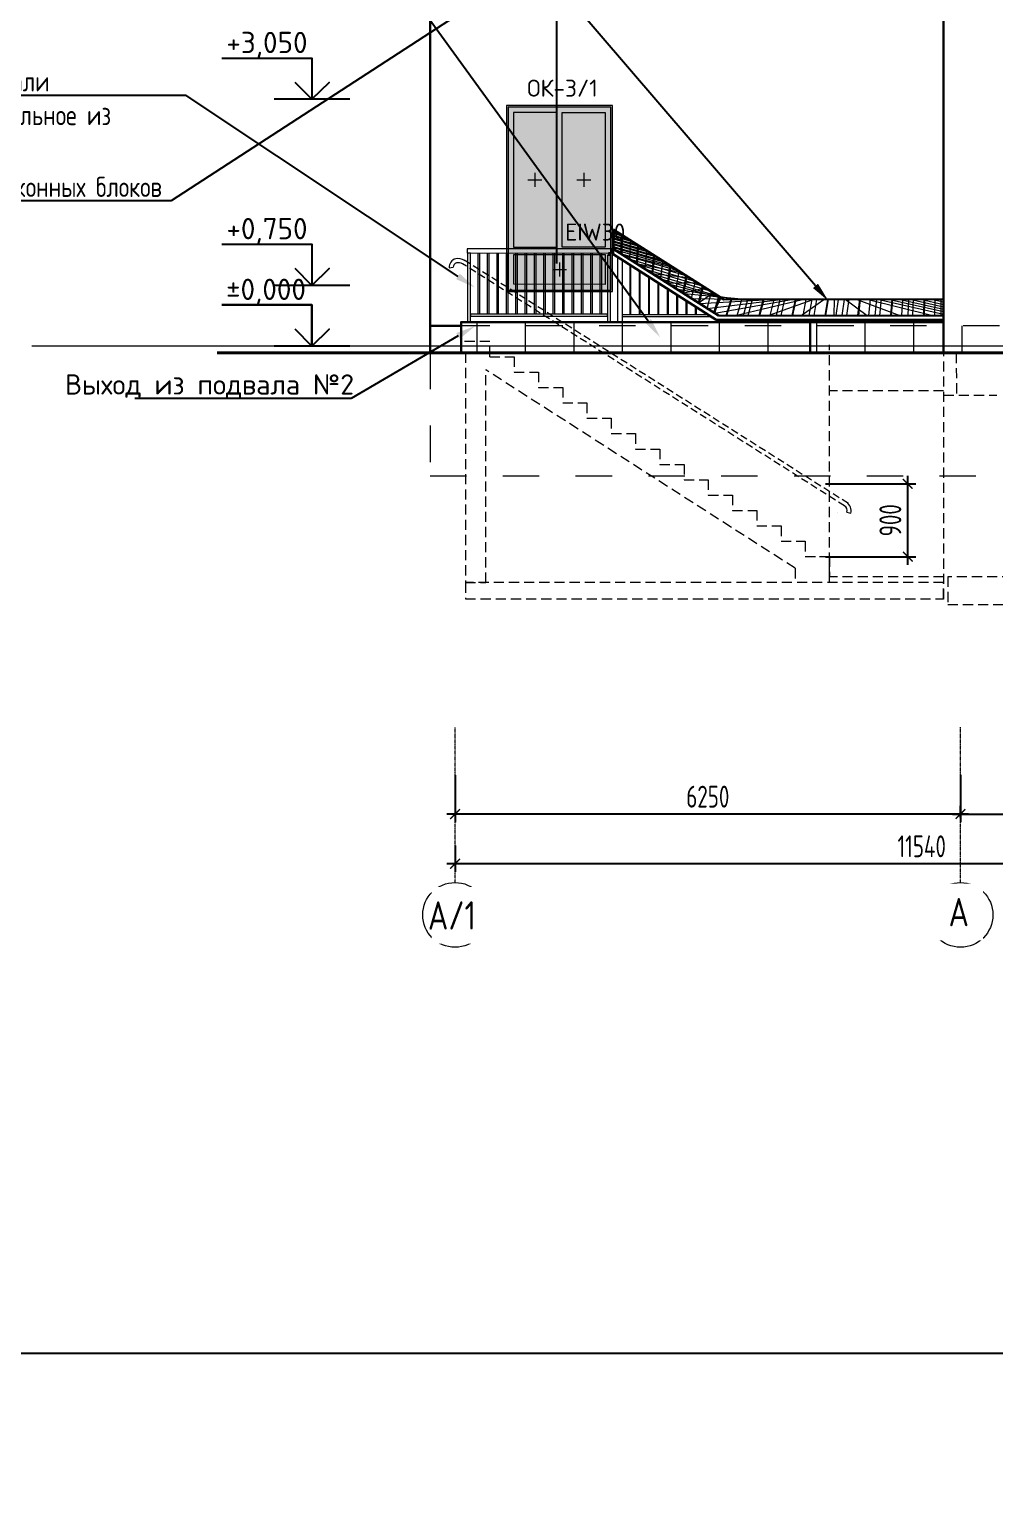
# Model space of a CAD drawing. Header units: millimetres. Extents: x -136099598 to 9192475, y 0 to 555997.
# Drawn here: x -297000 to -285059, y 240889 to 258889 of the extents above; entities that cross this region are included whole.
import ezdxf
from ezdxf import colors
from ezdxf.entities.mleader import LeaderData, LeaderLine
from ezdxf.math import Vec2, Vec3

# ---------------------------------------------------------------- set-up
doc = ezdxf.new("R2010")
doc.units = ezdxf.units.MM
doc.header["$MEASUREMENT"] = 0
for name, pattern in [('01_base$0$DASHED2', [0.375, 0.25, -0.125]), ('ADSK_Скрыто', [6, 3, -3]), ('ADSK_Штрих_ш3 п1_5', [4.5, 3, -1.5]), ('CENTER', [2, 1.25, -0.25, 0.25, -0.25])]:
    doc.linetypes.add(name, pattern=pattern)
doc.layers.get('0').update_dxf_attribs({"color": 250, "lineweight": 9})
doc.layers.add('!_Окно_00_Штрих_Стекло', color=7, linetype='Continuous', lineweight=0, true_color=0x737373)
doc.layers.add('RAL 7016', color=7, linetype='Continuous', lineweight=0, true_color=0x383e42)
for name, color, linetype, lineweight in [('!_Цоколь', 7, 'Continuous', 0), ('_0', 250, 'Continuous', 9), ('_Скрыто_', 7, 'ADSK_Скрыто', 9), ('АР-Выноски', 5, 'Continuous', 5), ('АР_Выноски для экспертизы', 200, 'Continuous', 9), ('АР_Лестницы ограждения', 86, 'Continuous', 13), ('АР_Оси', 193, 'Continuous', 9), ('АР_Отметки', 250, 'Continuous', 15), ('АР_тонкая линия', 250, 'Continuous', 0), ('пунктир', 251, 'Continuous', 13), ('СТЕНЫ кирпич ЛИДЕР', 250, 'Continuous', 15), ('Фасад_тонкие', 7, 'Continuous', 5), ('фасады', 7, 'Continuous', 9)]:
    doc.layers.add(name, color=color, linetype=linetype, lineweight=lineweight)
for name, color, linetype in [('_RAMKA', 7, 'Continuous'), ('PDF _PDF _0', 7, 'Continuous'), ('PDF _Текст', 7, 'Continuous')]:
    doc.layers.add(name, color=color, linetype=linetype)
doc.styles.add('ICOCPEUR', font='isocpeur.ttf')
doc.styles.add('ISOCPEUR', font='isocpeur.ttf', dxfattribs={"width": 0.7})
doc.styles.add('PDF ISOCPEUR', font='isocpeur.ttf')
doc.styles.add('ГОСТ 2.304', font='isocpeur.ttf', dxfattribs={"width": 0.7})
doc.dimstyles.new('R_100', dxfattribs={"dimtxt": 270, "dimasz": 120, "dimexe": 100, "dimexo": 100, "dimgap": 80, "dimtad": 1, "dimdec": 0, "dimrnd": 5, "dimzin": 0, "dimdsep": 46, "dimtxsty": 'ISOCPEUR', "dimblk": 'ARCHTICK', "dimcen": 100, "dimdle": 100, "dimclrd": 256, "dimclre": 256, "dimclrt": 256, "dimadec": 0, "dimazin": 0, "dimtfac": 2, "dimtdec": 0, "dimtofl": 0, "dimtmove": 1, "dimatfit": 3, "dimfxl": 1, "dimtvp": 3, "dimtfill": 1, "dimtolj": 1, "dimtzin": 0, "dimarcsym": 0})

# ---------------------------------------------------------------- blocks, each defined once
blk = doc.blocks.new('_ArchTick')
at = {"color": 0, "linetype": 'ByBlock', "const_width": 0.15}
blk.add_lwpolyline([(-0.5, -0.5), (0.5, 0.5)], dxfattribs=at)
blk = doc.blocks.new('*D335')
at = {"lineweight": -2, "ltscale": 150, "transparency": 16777216}
for p, q in [((-291733.4920206429, 249669.4999746816), (-291733.4920206429, 249090.0328646922)), ((-285483.4920206427, 249672.9887097317), (-285483.4920206427, 249090.0328646922)), ((-285383.4920206427, 249190.0328646922), (-291833.4920206429, 249190.0328646922))]:
    blk.add_line(p, q, dxfattribs=at)
at = {"lineweight": -2, "ltscale": 150, "transparency": 16777216, "xscale": 120, "yscale": 120, "zscale": 120, "rotation": 180}
blk.add_blockref('_ArchTick', (-291733.4920206429, 249190.0328646922), dxfattribs=at)
at = {"lineweight": -2, "ltscale": 150, "transparency": 16777216, "xscale": 120, "yscale": 120, "zscale": 120}
blk.add_blockref('_ArchTick', (-285483.4920206427, 249190.0328646922), dxfattribs=at)
at = {"ltscale": 150, "transparency": 16777216, "insert": (-288608.4920206428, 249405.0328646922), "char_height": 270, "attachment_point": 5, "style": 'ISOCPEUR', "bg_fill": 3, "box_fill_scale": 1.25, "bg_fill_color": 256, "bg_fill_true_color": 13158600, "bg_fill_transparency": 0}
blk.add_mtext('\\A1;6250', dxfattribs=at)
blk = doc.blocks.new('A$C5c3870a3')
at = {"layer": '!_Окно_00_Штрих_Стекло'}
h = blk.add_hatch(color=256, dxfattribs=at)
h.dxf.hatch_style = 1
h.set_gradient(color1=(70, 92, 124), color2=(219, 225, 235), name='CURVED')
h.paths.add_polyline_path([(1221.509636683622, 2212.762696000049), (88.91418560035527, 2212.762696000049), (88.91418560035527, 91.79610569259967), (1221.509636683622, 91.79610569259967)])
at = {"layer": 'RAL 7016'}
h = blk.add_hatch(color=256, dxfattribs=at)
h.dxf.hatch_style = 1
h.paths.add_polyline_path([(1311.510507199913, 2300.805603200104), (0, 2300.805603200104), (0, 0), (1311.510507199913, 0)])
h.paths.add_polyline_path([(690.4694986416143, 2212.922943133308), (1222.341214641754, 2212.60244886679), (1222.851428557362, 548.2635677411163), (690.9797125572222, 548.5840620076342)], flags=16)
h.paths.add_polyline_path([(620.785901600495, 2213.196928770572), (620.7859016005532, 548.8580476449279), (88.91418560035527, 547.9895821038517), (88.91418560029706, 2212.328463229496)], flags=16)
h.paths.add_polyline_path([(1221.512248232553, 459.4483360000886), (1221.510942458059, 88.78001549257897), (90.00400834350148, 91.79609454056481), (90, 459.4483360000886)], flags=16)
at = {"layer": 'PDF _PDF _0', "lineweight": 0}
for p, q in [((352.8929508002475, 1466.312307062879), (352.8929508002475, 1293.860799164308)), ((957.2033707993105, 1466.213463142805), (957.2033707993105, 1293.761955244234)), ((266.6671968509909, 1380.086553113593), (439.1187047495041, 1380.086553113593)), ((870.9776168500539, 1379.98770919352), (1043.429124748567, 1379.98770919352)), ((656.7814710151288, 360.840883092169), (656.7814710151288, 188.3893751935975)), ((570.5557170658722, 274.6151291428832), (743.0072249644436, 274.6151291428832))]:
    blk.add_line(p, q, dxfattribs=at)
for points in [[(0, 0), (1311.510507199913, 0), (1311.510507199913, 2300.805603200104), (0, 2300.805603200104)], [(20, 17.99304506136104), (1291.510507199913, 17.99304506136104), (1291.510507199913, 2280.805603200104), (20, 2280.805603200104)], [(88.91418560035527, 548.4238148743752), (620.785901600495, 548.4238148743752), (620.785901600495, 2212.762696000049), (88.91418560035527, 2212.762696000049)], [(1222.596321599558, 548.4238148743752), (690.7246055994183, 548.4238148743752), (690.7246055994183, 2212.762696000049), (1222.596321599558, 2212.762696000049)], [(1221.509636683622, 87.77465209257207), (90.00087051629089, 91.79610569259967), (90, 459.4483360000886), (1221.512248232553, 459.4483360000886)]]:
    blk.add_lwpolyline(points, close=True, dxfattribs=at)
at = {"layer": 'PDF _Текст', "lineweight": 0, "insert": (256.8760338872671, 2409), "char_height": 209.9930287715913, "attachment_point": 7, "style": 'PDF ISOCPEUR'}
blk.add_mtext('ОК-3/1', dxfattribs=at)
at = {"layer": 'PDF _Текст', "color": 1, "lineweight": 0, "insert": (726.4165002042428, 630.9283493522962), "char_height": 209.9930287715913, "attachment_point": 7, "style": 'PDF ISOCPEUR'}
blk.add_mtext('EIW30', dxfattribs=at)
blk = doc.blocks.new('*D395')
at = {"lineweight": -2, "ltscale": 150, "transparency": 16777216}
for p, q in [((-285583.4920206427, 249190.0328646922), (-282123.4920206427, 249190.0328646922)), ((-285483.4920206427, 249145.9526779643), (-285483.4920206427, 249290.0328646922)), ((-282223.4920206427, 249145.9526779643), (-282223.4920206427, 249290.0328646922))]:
    blk.add_line(p, q, dxfattribs=at)
at = {"lineweight": -2, "ltscale": 150, "transparency": 16777216, "xscale": 120, "yscale": 120, "zscale": 120, "rotation": 180}
blk.add_blockref('_ArchTick', (-285483.4920206427, 249190.0328646922), dxfattribs=at)
at = {"lineweight": -2, "ltscale": 150, "transparency": 16777216, "xscale": 120, "yscale": 120, "zscale": 120}
blk.add_blockref('_ArchTick', (-282223.4920206427, 249190.0328646922), dxfattribs=at)
at = {"ltscale": 150, "transparency": 16777216, "insert": (-283853.4920206427, 249405.0328646922), "char_height": 270, "attachment_point": 5, "style": 'ISOCPEUR', "bg_fill": 3, "box_fill_scale": 1.25, "bg_fill_color": 256, "bg_fill_true_color": 13158600, "bg_fill_transparency": 0}
blk.add_mtext('\\A1;3260', dxfattribs=at)
blk = doc.blocks.new('*D397')
at = {"lineweight": -2, "ltscale": 150, "transparency": 16777216}
for p, q in [((-291733.4920206427, 248802.7816876191), (-291733.4920206427, 248476.436932269)), ((-280193.4920206427, 248670.274400081), (-280193.4920206427, 248476.436932269)), ((-280093.4920206427, 248576.436932269), (-291833.4920206427, 248576.436932269))]:
    blk.add_line(p, q, dxfattribs=at)
at = {"lineweight": -2, "ltscale": 150, "transparency": 16777216, "xscale": 120, "yscale": 120, "zscale": 120, "rotation": 180}
blk.add_blockref('_ArchTick', (-291733.4920206427, 248576.436932269), dxfattribs=at)
at = {"lineweight": -2, "ltscale": 150, "transparency": 16777216, "xscale": 120, "yscale": 120, "zscale": 120}
blk.add_blockref('_ArchTick', (-280193.4920206427, 248576.436932269), dxfattribs=at)
at = {"ltscale": 150, "transparency": 16777216, "insert": (-285963.4920206427, 248791.436932269), "char_height": 270, "attachment_point": 5, "style": 'ISOCPEUR', "bg_fill": 3, "box_fill_scale": 1.25, "bg_fill_color": 256, "bg_fill_true_color": 13158600, "bg_fill_transparency": 0}
blk.add_mtext('\\A1;11540', dxfattribs=at)
blk = doc.blocks.new('A$C1a26f230')
at = {"layer": 'RAL 7016', "ltscale": 100, "true_color": 0x000000, "transparency": 33554687}
h = blk.add_hatch(dxfattribs=at)
h.set_pattern_fill('ANSI32', color=18, scale=400, angle=45)
h.set_pattern_definition([(90, (8363973739.136328, 936048185.6538733), (-150, 0), []), (90, (8363973789.136328, 936048235.6538732), (-150, 0), [])])
h.paths.add_polyline_path([(-4085.036197565933, 1129.984484850895), (-2717.037286850362, 263.5902766940417), (0.1965839916083496, 268.5529885051074), (0.1938563800940756, 64.5017428236315), (-2779.457221012475, 64.64048655412626), (-4085.035644864285, 891.5019524948439)])
at = {"ltscale": 150}
blk.add_line((-4085.036197565933, 1129.984484850895, -2.182579811113361), (-4085.035485678429, 822.8156349555286, -2.182579811113361), dxfattribs=at)
at = {"color": 18, "ltscale": 150, "true_color": 0x000000}
for p, q in [((-4085.036197565933, 1129.984484850895, -2.182579811113361), (-2717.037286850245, 263.5902766940417, -2.182579811113361)), ((-4085.035613673477, 891.5019327407936, -2.182579811113361), (-2779.457221012475, 64.64048655412626, -2.182579811113361)), ((-4085.03548567844, 822.8156349555356, -2.182579811113361), (-2808.963090355188, 14.64121037325822, -2.182579811113361)), ((-3974.382803417553, 52.5307582768812, -0.6389970038698944), (-2868.789046587277, 52.53075953212101, -0.6389970038698944)), ((-3974.382749293126, 77.53306578963242, -0.6389970038698944), (-2908.262960635446, 77.53075787774287, -0.6389970038698944))]:
    blk.add_line(p, q, dxfattribs=at)
at = {"ltscale": 150, "elevation": -0.5968051881053706}
blk.add_lwpolyline([(-4143.341482375603, 811.490184923663), (-4125.189139814145, 811.490184923663), (-4125.189139814145, 839.3958919008437), (-4143.341482375603, 839.3958919008437)], close=True, dxfattribs=at)
at = {"layer": 'АР_Лестницы ограждения', "color": 18, "ltscale": 20, "true_color": 0x000000}
for p, q in [((-3879.371638980374, 692.5626324051991, -0.6389970038698944), (-3879.371656113275, 77.5307849298697, -0.6389970038698944)), ((-3864.368335951498, 77.53078451182228, -0.6389970038698944), (-3864.368319083325, 683.0605857586488, -0.6389970038698944)), ((-3763.594172468787, 619.237335407408, -0.9198515726102183), (-3763.594187559123, 77.53078170469962, -0.9198515726102183)), ((-3748.590867397463, 77.5307812866522, -0.9198515726102183), (-3748.590852571797, 609.7352887609741, -0.9198515726102183)), ((-3647.816705957317, 545.9120384098496, -1.200706141350543), (-3647.816719004972, 77.53077847941313, -1.200706141350543)), ((-3632.813398843311, 77.53077806148212, -1.200706141350543), (-3632.81338606021, 536.4099917634157, -1.200706141350543)), ((-3532.03923944573, 472.5867414121749, -1.481560710090867), (-3532.03925045082, 77.53077525424305, -1.481560710090867)), ((-3517.035930289159, 77.53077483631205, -1.481560710090867), (-3517.035919548682, 463.084694765741, -1.481560710090867)), ((-3416.26177293426, 399.2614444146166, -1.762415278831192), (-3416.261781896726, 77.53077202907298, -1.762415278831192)), ((-3401.258461734949, 77.53077161114197, -1.762415278831192), (-3401.25845303727, 389.7593977681827, -1.762415278831192)), ((-3300.484306422848, 325.9361474170582, -2.043269847571433), (-3300.484313342633, 77.53076880378649, -2.043269847571433)), ((-3285.480993180972, 77.53076838585548, -2.043269847571433), (-3285.480986525741, 316.4341007705079, -2.043269847571433)), ((-3184.706839911261, 252.6108504193835, -2.324124416311757), (-3184.706844788481, 77.53076557861641, -2.324124416311757)), ((-3169.703524626762, 77.5307651606854, -2.324124416311757), (-3169.703520014213, 243.1088037729496, -2.324124416311757)), ((-3068.929373399791, 179.2855534218252, -2.604978985052194), (-3068.929376234271, 77.53076235332992, -2.604978985052194)), ((-3053.926056072669, 77.53076193551533, -2.604978985052194), (-3053.926053502859, 169.7835067753913, -2.604978985052194))]:
    blk.add_line(p, q, dxfattribs=at)
for points, elevation in [([(-5886.802854574958, 838.8059234727407), (-4097.820112000074, 839.4109928161197), (-4097.820112000074, 889.9235813729174), (-5886.802854574958, 889.3185120295384)], -0.5968051881053706), ([(-5848.396104053914, 57.41429660838912), (-4153.895344276622, 58.21701488937629), (-4153.895344276622, 83.21701488937629), (-5848.396104053914, 82.41429660838912)], -0.5968051881053706), ([(-2726.067662899295, 14.64006839774083), (-2786.080943545938, 14.64006839774084), (-2786.082390462951, -14.34808419574983), (-2726.069109816308, -14.34808419574983)], 0.3891601081756217), ([(-14.8327583746759, 14.50546237079347), (-74.84603902131857, 14.50546237079347), (-74.84748593833137, -14.48269022269719), (-14.8342052916887, -14.4826902226972)], -0.5187930406019796)]:
    blk.add_lwpolyline(points, close=True, dxfattribs=dict(at, elevation=elevation))
for points, elevation in [([(-5848.396496261441, -12.54977890398004), (-5847.766307873535, 838.824175977779), (-5885.766307873535, 838.824175977779), (-5886.396585751761, -14.16116519802017), (-5848.396585751761, -14.16116519802017)], -4.009251828753782), ([(-5751.841075943521, 83.2013496029831), (-5751.840836315154, 839.5981335414399)], -0.5968051881053706), ([(-5735.840836315154, 839.5982732547272), (-5735.841075943521, 83.2013496029831), (-5735.841075943521, 83.2013496029831)], -0.5968051881053706), ([(-5635.841075943521, 83.2013496029831), (-5635.840836315154, 839.5981335414399)], -0.5968051881053706), ([(-5619.840836315154, 839.5982732547272), (-5619.841075943521, 83.2013496029831), (-5619.841075943521, 83.2013496029831)], -0.5968051881053706), ([(-5519.841075943637, 83.20119787190924), (-5519.84083631527, 839.597981810366)], -0.5968051881053706), ([(-5503.84083631527, 839.5981215236534), (-5503.841075943637, 83.20119787190924), (-5503.841075943637, 83.20119787190924)], -0.5968051881053706), ([(-5403.841075943637, 83.20119787190924), (-5403.84083631527, 839.597981810366)], -0.5968051881053706), ([(-5387.84083631527, 839.5981215236534), (-5387.841075943637, 83.20119787190924), (-5387.841075943637, 83.20119787190924)], -0.5968051881053706), ([(-5287.841075943637, 83.20119787190924), (-5287.84083631527, 839.597981810366)], -0.5968051881053706), ([(-5271.84083631527, 839.5981215236534), (-5271.841075943637, 83.20119787190924), (-5271.841075943637, 83.20119787190924)], -0.5968051881053706), ([(-5171.841075943637, 83.20119787190924), (-5171.84083631527, 839.597981810366)], -0.5968051881053706), ([(-5155.84083631527, 839.5981215236534), (-5155.841075943637, 83.20119787190924), (-5155.841075943637, 83.20119787190924)], -0.5968051881053706), ([(-5055.841075943812, 83.20089440976153), (-5055.840836315445, 839.5976783482183)], -0.5968051881053706), ([(-5039.840836315445, 839.5978180615057), (-5039.841075943812, 83.20089440976153), (-5039.841075943812, 83.20089440976153)], -0.5968051881053706), ([(-4939.841075943812, 83.20089440976153), (-4939.840836315445, 839.5976783482183)], -0.5968051881053706), ([(-4923.840836315445, 839.5978180615057), (-4923.841075943812, 83.20089440976153), (-4923.841075943812, 83.20089440976153)], -0.5968051881053706), ([(-4823.841075943812, 83.20089440976153), (-4823.840836315445, 839.5976783482183)], -0.5968051881053706), ([(-4807.840836315445, 839.5978180615057), (-4807.841075943812, 83.20089440976153), (-4807.841075943812, 83.20089440976153)], -0.5968051881053706), ([(-4707.841075943812, 83.20089440976153), (-4707.840836315445, 839.5976783482183)], -0.5968051881053706), ([(-4691.840836315445, 839.5978180615057), (-4691.841075943812, 83.20089440976153), (-4691.841075943812, 83.20089440976153)], -0.5968051881053706), ([(-4591.841075943812, 83.20089440976153), (-4591.840836315445, 839.5976783482183)], -0.5968051881053706), ([(-4575.840836315445, 839.5978180615057), (-4575.841075943812, 83.20089440976153), (-4575.841075943812, 83.20089440976153)], -0.5968051881053706), ([(-4475.841075943812, 83.20089440976153), (-4475.840836315445, 839.5976783482183)], -0.5968051881053706), ([(-4459.840836315445, 839.5978180615057), (-4459.841075943812, 83.20089440976153), (-4459.841075943812, 83.20089440976153)], -0.5968051881053706), ([(-4359.841075943812, 83.20089440976153), (-4359.840836315445, 839.5976783482183)], -0.5968051881053706), ([(-4343.840836315445, 839.5978180615057), (-4343.841075943812, 83.20089440976153), (-4343.841075943812, 83.20089440976153)], -0.5968051881053706), ([(-4243.841075943812, 83.20089440976153), (-4243.840836315445, 839.5976783482183)], -0.5968051881053706), ([(-4227.840836315445, 839.5978180615057), (-4227.841075943812, 83.20089440976153), (-4227.841075943812, 83.20089440976153)], -0.5968051881053706), ([(-4115.89549948278, -11.96522128916695), (-4115.892878785759, 811.490184923663), (-4153.892878785759, 811.490184923663), (-4153.895627114078, -14.26338466940797), (-4115.895627114078, -14.26338466940797)], -0.6389970038698944), ([(-4029.394510022568, 787.5765578869032), (-4029.396228673606, -14.27029889554251), (-3969.382948026963, -14.27029889554251), (-3969.381329038932, 742.9544338383239)], -0.6389970038698944)]:
    blk.add_lwpolyline(points, dxfattribs=dict(at, elevation=elevation))
at = {"layer": 'СТЕНЫ кирпич ЛИДЕР', "lineweight": 25, "ltscale": 100}
for p, q in [((-2717.037286850362, 263.5902766940417, 0.4312962431009795), (0.1965839916083496, 268.5529885051074, -0.4749845809258195)), ((-2808.963090355188, 14.64121037325822, -2.182579811113361), (0.1913606759917457, 14.5017428859137, -0.4731306821274051)), ((-2779.457221012475, 64.64048655412626, 0.3917671919068275), (0.1938563800940756, 64.5017428236315, -0.4731306821274051))]:
    blk.add_line(p, q, dxfattribs=at)
blk = doc.blocks.new('A$C945f8fe9')
at = {"ltscale": 150}
blk.add_line((-168.429766776535, -34.72254759911448, 8.867037276972916), (-118.457049003453, -33.07103969086893, 8.867037276972916), dxfattribs=at)
for centre, radius, start, end in [((-67.11579860301572, -31.37430425535422, 8.867037276972916), 101.3692797673694, 97.7618985025525, 181.8928329420332), ((-67.11579860301572, -31.37430425535422, 8.867037276972916), 51.36927976736943, 97.7618985025525, 181.8928329420332), ((-66.45835431813612, -102.4647344861878), 172.1299908785563, 57.03266528468385, 94.78148741125415), ((-66.45835431813612, -102.4647344861878), 122.1299908785563, 57.03266528468385, 94.78148741125415)]:
    blk.add_arc(centre, radius, start, end, dxfattribs=at)
blk = doc.blocks.new('*D466')
at = {"layer": '_0', "lineweight": -2, "ltscale": 150, "transparency": 16777216}
for p, q in [((-287154.249674536, 253269.8177870179), (-286036.5204919399, 253269.8177870179)), ((-286136.5204919399, 252270.3443708593), (-286136.5204919399, 253369.8177870179)), ((-287152.6597073972, 252370.3443708593), (-286036.5204919399, 252370.3443708593))]:
    blk.add_line(p, q, dxfattribs=at)
at = {"layer": '_0', "lineweight": -2, "ltscale": 150, "transparency": 16777216, "xscale": 120, "yscale": 120, "zscale": 120}
for p, rotation in [((-286136.5204919399, 253269.8177870179), 90), ((-286136.5204919399, 252370.3443708593), 270)]:
    blk.add_blockref('_ArchTick', p, dxfattribs=dict(at, rotation=rotation))
at = {"layer": '_0', "ltscale": 150, "transparency": 16777216, "insert": (-286351.5204919397, 252820.0810789386), "char_height": 270, "attachment_point": 5, "rotation": 90, "style": 'ISOCPEUR', "bg_fill": 3, "box_fill_scale": 1.25, "bg_fill_color": 256, "bg_fill_true_color": 13158600, "bg_fill_transparency": 0}
blk.add_mtext('\\A1;900', dxfattribs=at)
blk = doc.blocks.new('_DotSmall')
at = {"color": 0, "linetype": 'ByBlock', "const_width": 0.5}
blk.add_lwpolyline([(-0.0625, 0, 1), (0.0625, 0, 1)], format="xyb", close=True, dxfattribs=at)

msp = doc.modelspace()

# ---------------------------------------------------------------- hatches: boundary and pattern name
at = {"layer": '!_Цоколь', "lineweight": 0, "ltscale": 5, "true_color": 0x636466}
h = msp.add_hatch(dxfattribs=at)
h.set_pattern_fill('ANSI37', color=251, scale=4800, angle=44.99999999999999)
h.set_pattern_definition([(90, (534137.3137204774, -119.9999999999943), (-600, 1.13686837721616e-13), []), (180, (534137.3137204774, -119.9999999999943), (-1.70530256582424e-13, -600), [])])
h.paths.add_polyline_path([(-280502.776391004, 255221.1415239487), (-285692.5115495051, 255221.9085055224), (-285692.5114407605, 255269.5383922258), (-291658.303871123, 255269.4752674419), (-291658.3039798372, 255223.6469873684), (-292042.6825471682, 255223.7140572633), (-292042.6825471682, 254889.2850842912), (-280502.5887033324, 254887.5191343986)])
at = {"layer": 'RAL 7016', "ltscale": 100, "true_color": 0x000000, "transparency": 33554687}
h = msp.add_hatch(dxfattribs=at)
h.set_pattern_fill('ANSI32', color=18, scale=400, angle=45)
h.set_pattern_definition([(90, (8363688044.025144, 936303469.4949483), (-150, 0), []), (90, (8363688094.025144, 936303519.4949481), (-150, 0), [])])
h.paths.add_polyline_path([(-289780.1473817744, 256413.8255596677), (-288412.1484710588, 255547.431351511), (-285694.9146002168, 255552.394063322), (-285694.9173278284, 255348.3428176405), (-288474.5684052209, 255348.481561371), (-289780.1468290727, 256175.3430273118)])

# ---------------------------------------------------------------- linework, layer by layer
at = {"lineweight": 30, "ltscale": 150}
for p, q in [((-292042.6825471682, 274971.2418561775), (-292042.6825471682, 254889.2850842912, 1.961751612302669)), ((-289780.1473817744, 256413.8255596677, 0.6223153665631904), (-289780.1466529772, 256099.360441895, 0.6223153665631904)), ((-287341.720698165, 255269.4302209427, 1.762896430446744), (-287341.7426340724, 254888.6181530251, 1.92882411719421)), ((-291658.3039798372, 255223.6800842401, 2.165898173806657), (-292042.6825471682, 255223.6800825013, 1.810287088887987))]:
    msp.add_line(p, q, dxfattribs=at)
at = {"color": 18, "lineweight": 30, "ltscale": 150, "true_color": 0x000000}
for p, q in [((-285692.6825480436, 254887.4356429823, 0.007176797933764689), (-285692.6825406597, 274971.2418551642, -1.912629427089659)), ((-289780.1473817744, 256413.8255596677, 0.6223153665631904), (-288412.1484710587, 255547.431351511, 0.6223153665631904)), ((-289780.1467978819, 256175.3430075577, 0.6223153665631904), (-288474.5684052209, 255348.481561371, 0.6223153665631904)), ((-289780.1466698869, 256106.6567097724, 0.6223153665631904), (-288504.0742745636, 255298.4822851901, 0.6223153665631904))]:
    msp.add_line(p, q, dxfattribs=at)
at = {"linetype": 'ADSK_Штрих_ш3 п1_5', "ltscale": 30}
for p, q in [((-286916.7051327755, 252996.8551361266, -4.38112271475104), (-291639.7916439116, 255987.9628217038, -5.013453340037083)), ((-286870.1887382693, 253026.5799320814, -3.693138283324377), (-291619.7660154485, 256034.6364139154, -7.210405156436703))]:
    msp.add_line(p, q, dxfattribs=at)
at = {"ltscale": 150}
for centre, radius, start, end in [((-286958.2217172283, 252937.3466091965, -4.38112271475104), 72.55957250431007, 345.4702424863114, 60.20852482786292), ((-286961.6193208453, 252936.9576659902, -3.858072276228014), 125.7502727036581, 345.7945391768272, 56.89623620014105)]:
    msp.add_arc(centre, radius, start, end, dxfattribs=at)
at = {"layer": '_0', "ltscale": 150}
msp.add_line((-286887.9827833704, 252919.1426609295, -4.38112271475104), (-286839.7142443306, 252906.0985764867, -3.858072276228014), dxfattribs=at)
at = {"layer": '_RAMKA', "ltscale": 100}
msp.add_lwpolyline([(-245672.6229484454, 242529.0014999993), (-245672.6229484454, 326529.0014999993), (-366572.0648372048, 326529.0014999993), (-366572.0648372048, 242529.0014999993)], close=True, dxfattribs=at)
at = {"layer": '_Скрыто_', "color": 6, "ltscale": 150, "elevation": 1.92882411719421}
for points in [[(-292042.6825471682, 255226.3555519424), (-292042.6825471682, 254889.2850842912), (-280502.6894789221, 254889.2850842912), (-280502.6756154144, 255220.3993219349), (-292042.6686836606, 255223.7593968794)], [(-292042.6825471682, 254889.2850842909), (-292042.6825471682, 253370.3639105405), (-280502.6825471682, 253370.3639105405), (-280502.6825471682, 254885.9250093464), (-292042.6825471682, 254889.2850842909)]]:
    msp.add_lwpolyline(points, dxfattribs=at)
at = {"layer": 'АР_Лестницы ограждения', "color": 18, "ltscale": 20, "true_color": 0x000000}
for p, q in [((-289574.4828231888, 255976.403707222, 2.165898173806657), (-289574.4828403217, 255361.3718597467, 2.165898173806657)), ((-289559.4795201599, 255361.3718593287, 2.165898173806657), (-289559.4795032918, 255966.9016605755, 2.165898173806657)), ((-289458.7053566772, 255903.0784102243, 1.885043605066333), (-289458.7053717676, 255361.3718565216, 1.885043605066333)), ((-289443.7020516059, 255361.3718561036, 1.885043605066333), (-289443.7020367802, 255893.5763635779, 1.885043605066333)), ((-289342.9278901658, 255829.7531132267, 1.604189036326008), (-289342.9279032134, 255361.3718532963, 1.604189036326008)), ((-289327.9245830518, 255361.3718528784, 1.604189036326008), (-289327.9245702687, 255820.2510665802, 1.604189036326008)), ((-289227.1504236542, 255756.4278162291, 1.323334467585684), (-289227.1504346593, 255361.3718500711, 1.323334467585684)), ((-289212.1471144976, 255361.3718496532, 1.323334467585684), (-289212.1471037571, 255746.9257695826, 1.323334467585684)), ((-289111.3729571427, 255683.1025192314, 1.04247989884536), (-289111.3729661052, 255361.3718468459, 1.04247989884536)), ((-289096.3696459434, 255361.371846428, 1.04247989884536), (-289096.3696372457, 255673.600472585, 1.04247989884536)), ((-288995.5954906313, 255609.7772222339, 0.7616253301051188), (-288995.5954975511, 255361.3718436207, 0.7616253301051188)), ((-288980.5921773894, 255361.3718432027, 0.7616253301051188), (-288980.5921707342, 255600.2751755874, 0.7616253301051188)), ((-288879.8180241197, 255536.4519252363, 0.480770761364794), (-288879.8180289969, 255361.3718403955, 0.480770761364794)), ((-288864.8147088352, 255361.3718399775, 0.480770761364794), (-288864.8147042227, 255526.9498785898, 0.480770761364794)), ((-288764.0405576082, 255463.1266282386, 0.1999161926243573), (-288764.0405604427, 255361.3718371702, 0.1999161926243573)), ((-288749.0372402811, 255361.3718367523, 0.1999161926243573), (-288749.0372377113, 255453.6245815923, 0.1999161926243573))]:
    msp.add_line(p, q, dxfattribs=at)
for points, elevation in [([(-288426.1788471077, 255298.4811432146), (-288466.1921277544, 255298.4811432146), (-288466.1935746714, 255269.4929906211), (-288426.1802940248, 255269.4929906211)], 3.194055285852173), ([(-285695.1104607499, 255298.3351511136), (-285735.1237413966, 255298.3351511136), (-285735.1251883136, 255269.3469985201), (-285695.111907667, 255269.3469985201)], 2.804895177676551)]:
    msp.add_lwpolyline(points, close=True, dxfattribs=dict(at, elevation=elevation))
at = {"layer": 'АР_Оси', "color": 6, "linetype": 'CENTER'}
for p, q in [((-291733.4920206427, 248343.7560416733), (-291733.4920206427, 250258.1145299569)), ((-285483.4920206427, 248343.7560416734), (-285483.4920206427, 250265.0920000568))]:
    msp.add_line(p, q, dxfattribs=at)
at = {"layer": 'АР_Оси', "color": 6}
for centre in [(-291733.4920206427, 247943.7560416733), (-285483.4920206427, 247943.7560416734)]:
    msp.add_circle(centre, 400.0000000000001, dxfattribs=at)
at = {"layer": 'АР_тонкая линия', "color": 1, "ltscale": 100}
msp.add_line((-276334.3673770428, 254971.2858745457, 0.001580876655139063), (-296967.571122423, 254971.2858745457, 0.001580876655139063), dxfattribs=at)
at = {"layer": 'АР_тонкая линия', "color": 3, "lineweight": 40, "ltscale": 100}
msp.add_line((-280502.6825471682, 254889.2850842912, -0.220397099839523), (-294673.2864893684, 254889.2850842912, 1.961751612302669), dxfattribs=at)
at = {"layer": 'пунктир', "linetype": '01_base$0$DASHED2', "ltscale": 500}
for p, q in [((-287102.6597072298, 252110.363987662, 1.037919730455542), (-287102.5143265181, 254988.1112074922, 1.280638293936819)), ((-285692.6825480127, 254971.2858745457, -0.0008384256162141668), (-285692.6825512398, 251831.2859300209, 1.961751612302669)), ((-285538.4487935691, 254887.3905364968, 0.007176797933764467), (-285532.472203157, 254368.0084380214, 1.58719096481218)), ((-287528.2022673549, 252226.6583182562, 3.366492248642439), (-291354.8719355363, 254679.1673253947, 3.366492248642439)), ((-285692.6837299399, 254420.4532599089, 1.781013736201999), (-287102.67199191, 254420.4525371382, 0.6223153665631904)), ((-285692.5749344623, 254368.0083527367, 1.073314702373891), (-285034.2756001271, 254368.0087034044, 3.186235567226022)), ((-287000.5581097761, 252913.4366354868, -1.02606355336331), (-287000.5581097761, 252913.4366354868, -1.02606355336331)), ((-287528.2022673549, 252226.6583182562, 3.366492248642439), (-287528.2022822592, 252050.3856397982, 1.275699894248659)), ((-285692.6825509425, 252120.4532599091, 1.781013736201999), (-287102.6708129126, 252120.4525371385, 0.6223153665631904))]:
    msp.add_line(p, q, dxfattribs=at)
for points, elevation in [([(-291302.6709734474, 254840.4206490026), (-291302.6709828952, 255030.4206490028), (-291658.3039797892, 255030.3457716546)], 0.6223153665631904), ([(-291605.064094816, 254889.4521907253), (-291605.0640932606, 252050.3859697091), (-291354.8719455663, 252050.3859697091), (-291354.8719355363, 254679.1673253947)], 3.366492248642439), ([(-291305.0611084184, 254840.4209814982), (-291002.6709734474, 254840.4206639203), (-291002.6709364703, 254650.42066392), (-290702.67092696, 254650.4206788377), (-290702.6709224852, 254460.4206788375), (-290402.6709224852, 254460.4206937552), (-290402.6709125401, 254270.4206788374), (-290102.6709125401, 254270.4206788374), (-290102.6709125401, 254080.4206788374), (-289802.670902595, 254080.4206788374), (-289802.6708881739, 253890.4206788373), (-289502.6708881739, 253890.4206937549), (-289502.6708827047, 253700.420678837), (-289202.6708827047, 253700.4206788369), (-289202.6708826597, 253510.4206681138), (-288902.6708727145, 253510.4206830315), (-288902.6708727596, 253320.4329203957), (-288602.6708628145, 253320.4329353134), (-288602.6708528693, 253130.4329203957), (-288302.6708528693, 253130.4329203957), (-288302.6708429242, 252940.4329203957), (-288002.6708429242, 252940.4329203955), (-288002.6708329791, 252750.4329203954), (-287702.6708329791, 252750.4329353132), (-287702.6708329791, 252560.4329203953), (-287402.670823034, 252560.4329203953), (-287402.670823034, 252370.4329203952), (-287102.6708130888, 252370.4329205882), (-287102.6708129126, 252120.4525371385)], 0.6223153665631904), ([(-287102.6597072298, 252050.385602789), (-287102.659707397, 252370.3443708592), (-287402.659707397, 252370.3443708592)], 1.037919730455542)]:
    msp.add_lwpolyline(points, dxfattribs=dict(at, elevation=elevation))
for points, elevation in [([(-285692.6825545534, 252050.3854846002), (-291604.6719887704, 252050.38598493), (-291604.6719824585, 251850.38598493), (-285692.6825482415, 251850.3854846002)], 1.275699894248659), ([(-280342.6818562362, 252121.2859884253), (-285641.8723866584, 252121.2860484883), (-285641.8723866584, 251781.2860484883), (-280342.6818562362, 251781.2859884253)], 1.741354512463146)]:
    msp.add_lwpolyline(points, close=True, dxfattribs=dict(at, elevation=elevation))
at = {"layer": 'СТЕНЫ кирпич ЛИДЕР', "lineweight": 30, "ltscale": 100}
for p, q in [((-288412.1484710588, 255547.431351511, 3.236191420777531), (-285694.9146002168, 255552.394063322, 2.329910596750732)), ((-288504.0742745636, 255298.4822851901, 0.6223153665631904), (-285694.9198235325, 255298.3428177028, 2.331764495549146)), ((-288474.5684052209, 255348.481561371, 3.196662369583379), (-285694.9173278284, 255348.3428176405, 2.331764495549146))]:
    msp.add_line(p, q, dxfattribs=at)
at = {"layer": 'Фасад_тонкие', "lineweight": 25}
for p, q in [((-293035.9204839342, 258022.091477746, 0.001580876654005081), (-293970.9204839342, 258022.0914777459, 0.001580876654005081)), ((-293035.9204839342, 255721.2858745459, 0.001580876654003305), (-293970.9204839342, 255721.2858745458, 0.001580876654003305)), ((-293035.9204839342, 254971.2858745457), (-293970.9204839341, 254971.2858745457))]:
    msp.add_line(p, q, dxfattribs=at)
for points, elevation in [([(-294619.1233552941, 258532.0395897327), (-293503.4204839342, 258532.0395897328), (-293503.4204839342, 258022.091477746), (-293290.0589786542, 258231.007951666), (-293503.4204839342, 258022.091477746), (-293712.3369578542, 258231.007951666)], 0.001580876652871543), ([(-294619.1233552941, 256231.2339865326), (-293503.4204839342, 256231.2339865327), (-293503.4204839342, 255721.2858745459), (-293290.0589786542, 255930.2023484659), (-293503.4204839342, 255721.2858745459), (-293712.3369578542, 255930.2023484659)], 0.001580876652869767), ([(-293503.4204839341, 254971.2858745457), (-293503.4204839341, 255481.2339865325), (-294619.123355294, 255481.2339865325)], 0.001580876654005574), ([(-294619.123355294, 255481.2339865325), (-293503.4204839341, 255481.2339865325), (-293503.4204839341, 254971.2858745457), (-293290.0589786541, 255180.2023484657), (-293503.4204839341, 254971.2858745457), (-293712.3369578541, 255180.2023484657)], 0.001580876654005574)]:
    msp.add_lwpolyline(points, dxfattribs=dict(at, elevation=elevation))
at = {"layer": 'фасады', "lineweight": 30, "ltscale": 150, "elevation": 2.165898173806657}
msp.add_lwpolyline([(-285692.5103092215, 255269.3468540371), (-291658.3039798486, 255269.6781716757), (-291658.3039797542, 254889.4714025924)], dxfattribs=at)

# ---------------------------------------------------------------- block references
at = {"ltscale": 150}
msp.add_blockref('A$C5c3870a3', (-291098.9521403379, 255645.240664658, 2.208089989571181), dxfattribs=at)
at = {"color": 18, "ltscale": 150, "true_color": 0x000000}
msp.add_blockref('A$C1a26f230', (-285695.1111842084, 255283.8410748169, 2.804895177676551), dxfattribs=at)
at = {"ltscale": 150, "rotation": 4.487123236085946}
msp.add_blockref('A$C945f8fe9', (-291639.7916439116, 255987.9628217038, -5.013453340037083), dxfattribs=at)

# ---------------------------------------------------------------- texts
at = {"layer": 'Фасад_тонкие', "lineweight": 25, "char_height": 262.4934346850584, "attachment_point": 9, "style": 'PDF ISOCPEUR'}
for s, insert in [('+3,050', (-293557.5589786542, 258532.0395897328, 0.001580876654005081)), ('+0,750', (-293557.5589786542, 256231.2339865327, 0.001580876654003305))]:
    msp.add_mtext(s, dxfattribs=dict(at, insert=insert))
at = {"layer": 'Фасад_тонкие', "lineweight": 25, "insert": (-294564.9848606304, 255481.2315163749, 0.001580876654005574), "char_height": 262.4934346850584, "attachment_point": 7, "rotation": 359.9973857862014, "style": 'PDF ISOCPEUR'}
msp.add_mtext('%%P0,000', dxfattribs=at)

# ---------------------------------------------------------------- leaders
at = {"layer": 'АР-Выноски'}
ml = msp.add_multileader_mtext('Standard', dxfattribs=at)
ml.set_content('{\\W0.8;Устройство покрытия из профнастила окрашенного в цвет цоколя асфальт матовый), на металлическом каркасе. Примыкание к фасаду предусмотреть через отлив из оцинкованной стали с окраской по RAL 7016.}', color=256, style='ICOCPEUR')
ml.set_leader_properties()
ml.build(insert=Vec2(0, 0))
ml.multileader.update_dxf_attribs({"text_left_attachment_type": 6, "text_right_attachment_type": 6, "dogleg_length": 100, "arrow_head_size": 250})
ctx = ml.context
ctx.base_point, ctx.char_height, ctx.arrow_head_size, ctx.landing_gap_size, ctx.plane_origin = Vec3(-303818.7756367525, 265966.0477335916, 0.9597648048345295), 250, 250, 25, Vec3(-282857.8477669202, 255328.5870897938, 0.9597648048345295)
ctx.left_attachment, ctx.right_attachment = 6, 6
notes = []
notes.append((ctx, [(0, (1, 1, 0), (-296078.7756367525, 265966.0477335916, 0.9597648048345295), (-1, 0), 100, [(0, [(-287114.307056471, 255526.6522859503, 0.9597648048345295)], 0, [])])]))
ctx.mtext.insert, ctx.mtext.width, ctx.mtext.defined_height, ctx.mtext.flow_direction = Vec3(-303793.7756367525, 266291.0477335916, 0.9597648048345295), 8422.692245507613, 27509.4838464154, 5
ml = msp.add_multileader_mtext('Standard', dxfattribs=at)
ml.set_content('\\A1;{\\W0.8;Замена оконных блоков}', color=256, style='ICOCPEUR')
ml.set_leader_properties()
ml.build(insert=Vec2(0, 0))
ml.multileader.update_dxf_attribs({"text_left_attachment_type": 6, "text_right_attachment_type": 6, "dogleg_length": 100, "arrow_head_size": 250})
ctx = ml.context
ctx.base_point, ctx.char_height, ctx.arrow_head_size, ctx.landing_gap_size, ctx.plane_origin = Vec3(-298343.7237296514, 256765.3920570817), 250, 250, 25, Vec3(-303187.4330549601, 267596.4307924516)
ctx.left_attachment, ctx.right_attachment = 6, 6
notes.append((ctx, [(0, (1, 1, 0), (-295243.7237296514, 256765.3920570817), (-1, 0), 100, [(1, [(-290476.9272935683, 255744.8795837167), (-290476.9272935683, 259861.0712534389)], 0, [])])]))
ctx.mtext.insert, ctx.mtext.width, ctx.mtext.defined_height, ctx.mtext.flow_direction = Vec3(-298318.7237296514, 257065.3920570817), 3339.577594089322, 7505.978321524337, 5
ml = msp.add_multileader_mtext('Standard', dxfattribs=at)
ml.set_content('\\A1;{\\W0.8;Замена ограждения из нержавеющей полированной стали высотой 1200 мм, поручни \\fISOCTEUR|b0|i0|c204|p49;ø\\fISOCPEUR|b0|i0|c204|p34;50мм. Заполнение вертикальное из ригелей \\fISOCTEUR|b0|i0|c204|p49;ø\\fISOCPEUR|b0|i0|c204|p34;16мм, с шагом 100мм.  }', color=256, style='ICOCPEUR')
ml.set_leader_properties()
ml.build(insert=Vec2(0, 0))
ml.multileader.update_dxf_attribs({"text_left_attachment_type": 6, "text_right_attachment_type": 6, "dogleg_length": 100, "arrow_head_size": 250})
ctx = ml.context
ctx.base_point, ctx.char_height, ctx.arrow_head_size, ctx.landing_gap_size, ctx.plane_origin = Vec3(-304224.6453783512, 258068.8914264614, 2.302941390057568), 250, 250, 25, Vec3(-291194.2777403181, 243187.5280192637, 2.302941390057568)
ctx.left_attachment, ctx.right_attachment = 6, 6
notes.append((ctx, [(0, (1, 1, 0), (-295059.6453783512, 258068.8914264614, 2.302941390057568), (-1, 0), 645, [(1, [(-291488.6339996023, 255694.9236122399, 2.302941390057568)], 0, [])])]))
ctx.mtext.insert, ctx.mtext.width, ctx.mtext.flow_direction = Vec3(-304199.6453783512, 258368.8914264614, 2.302941390057568), 8506.062088216975, 5
at = {"layer": 'АР_Выноски для экспертизы'}
ml = msp.add_multileader_mtext('Standard', dxfattribs=at)
ml.set_content('\\A1;{\\W0.8;Отбивка керамической плитки и штукатурного слоя. Просушка стен цоколя на участках замачивания. Обработка антисептическими составами типа Картоцид-компаунд. Устройство утепления цоколя плитами из пеностекла толщиной 150 мм с последующим оштукатуриванием цементно-песчаным раствором по оцинкованной сетке и облицовкой керамогранитной плиткой "Керама Марацци DD640620R Про Фьюче антрацит", \\A0; RAL 0002500\\A1;, 600х60х9 мм.}', color=256, style='ICOCPEUR')
ml.set_leader_properties(color=256)
ml.build(insert=Vec2(0, 0))
ml.multileader.update_dxf_attribs({"text_left_attachment_type": 6, "text_right_attachment_type": 6, "dogleg_length": 100, "arrow_head_size": 250})
ctx = ml.context
ctx.base_point, ctx.char_height, ctx.arrow_head_size, ctx.landing_gap_size, ctx.plane_origin = Vec3(-304821.7439525694, 262112.1875903842), 250, 250, 25, Vec3(-273542.2537383068, 252350.6350308527)
ctx.left_attachment, ctx.right_attachment = 6, 6
notes.append((ctx, [(1, (1, 1, 0), (-294303.0110508129, 262112.1875903842), (-1, 0), 618.7329017564771, [(0, [(-289197.4943291465, 255079.0307613699)], 0, [])])]))
ctx.mtext.insert, ctx.mtext.width, ctx.mtext.flow_direction = Vec3(-304796.7439525694, 262412.1875903842), 9974.070747211576, 5
at = {"layer": 'Фасад_тонкие', "lineweight": 25}
ml = msp.add_multileader_mtext('Standard', dxfattribs=at)
ml.set_content('{\\W1;Выход из подвала №2}', color=256, style='ISOCPEUR')
ml.set_leader_properties()
ml.build(insert=Vec2(0, 0))
ml.multileader.update_dxf_attribs({"text_left_attachment_type": 6, "text_right_attachment_type": 6, "dogleg_length": 100, "arrow_head_size": 250})
ctx = ml.context
ctx.base_point, ctx.char_height, ctx.arrow_head_size, ctx.landing_gap_size, ctx.plane_origin = Vec3(-296581.5941110253, 254323.4127013832, 0.6223153665631904), 250, 250, 25, Vec3(-289834.0813185975, 246808.4109420747, 0.6223153665631904)
ctx.left_attachment, ctx.right_attachment = 6, 6
notes.append((ctx, [(0, (1, 1, 0), (-293019.0941110253, 254323.4127013832, 0.6223153665631904), (-1, 0), 100, [(0, [(-291480.43122408, 255223.5956914083, 0.6223153665631904)], 0, [])])]))
ctx.mtext.insert, ctx.mtext.width, ctx.mtext.flow_direction = Vec3(-296556.5941110253, 254623.4127013832, 0.6223153665631904), 4497.745012044907, 5
for ctx, leaders in notes:
    for number, flags, end, landing, length, lines in leaders:
        leader = LeaderData()
        leader.index, (leader.has_last_leader_line, leader.has_dogleg_vector, leader.attachment_direction) = number, flags
        leader.last_leader_point, leader.dogleg_vector, leader.dogleg_length = Vec3(end), Vec3(landing), length
        for number, points, colour, breaks in lines:
            line = LeaderLine()
            line.index, line.vertices, line.color, line.breaks = number, Vec3.list(points), colors.encode_raw_color(colour), breaks
            leader.lines.append(line)
        ctx.leaders.append(leader)

# ---------------------------------------------------------------- next in the draw order: texts
at = {"layer": 'АР_Оси', "color": 6, "char_height": 350, "width": 370.7624158672988, "attachment_point": 3, "line_spacing_factor": 1.149209049011902, "style": 'ГОСТ 2.304', "bg_fill": 2}
for s, insert in [('{\\W0.8;А/1}', (-291475.5044734388, 248112.1196239524)), ('{\\W0.8;А}', (-285379.5528602026, 248153.3135003828))]:
    msp.add_mtext(s, dxfattribs=dict(at, insert=insert))

# ---------------------------------------------------------------- next in the draw order: dimensions: what is measured, and where the dimension line sits
at = {"color": 240, "ltscale": 150, "true_color": 0xed1f24}
dim = msp.add_linear_dim(base=(-291733.4920206429, 249190.0328646922), p1=(-285483.4920206427, 249772.9887097317), p2=(-291733.4920206429, 249769.4999746816), dimstyle='R_100', override={"dimpost": '\\X', "dimfxl": 5, "dimarcsym": 1}, dxfattribs=at)
dim.commit()
dim.dimension.update_dxf_attribs({"geometry": '*D335', "text_midpoint": (-288608.4920206428, 249405.0328646922)})
at = {"layer": '_0', "ltscale": 150}
dim = msp.add_linear_dim(base=(-286136.5204919399, 253269.8177870179), p1=(-287252.659707397, 252370.3443708592, 1.037919730455542), p2=(-287254.2496745359, 253269.8177870178, -3.977551975228583), angle=90, dimstyle='R_100', override={"dimpost": '\\X'}, dxfattribs=at)
dim.commit()
dim.dimension.update_dxf_attribs({"geometry": '*D466', "text_midpoint": (-286351.5204919397, 252820.0810789386)})

# ---------------------------------------------------------------- next in the draw order: dimensions: what is measured, and where the dimension line sits
at = {"ltscale": 150}
dim = msp.add_linear_dim(base=(-282223.4920206427, 249190.0328646922), p1=(-285483.4920206427, 249045.9526779643), p2=(-282223.4920206427, 249045.9526779643), dimstyle='R_100', override={"dimpost": '\\X'}, dxfattribs=at)
dim.commit()
dim.dimension.update_dxf_attribs({"geometry": '*D395', "text_midpoint": (-283853.4920206427, 249405.0328646922)})

# ---------------------------------------------------------------- next in the draw order: dimensions: what is measured, and where the dimension line sits
dim = msp.add_linear_dim(base=(-291733.4920206427, 248576.436932269), p1=(-280193.4920206427, 248770.274400081), p2=(-291733.4920206427, 248902.7816876191), angle=180, dimstyle='R_100', override={"dimpost": '\\X'}, dxfattribs=at)
dim.commit()
dim.dimension.update_dxf_attribs({"geometry": '*D397', "text_midpoint": (-285963.4920206427, 248791.436932269)})

# ---------------------------------------------------------------- next in the draw order: leaders
at = {"layer": 'АР_Отметки'}
ml = msp.add_multileader_mtext('Standard', dxfattribs=at)
ml.set_content('Л.4', color=256, style='ISOCPEUR')
ml.set_leader_properties(color=256, linetype='Continuous', lineweight=-1)
ml.set_arrow_properties(name='DOTSMALL')
ml.build(insert=Vec2(0, 0))
ml.multileader.update_dxf_attribs({"has_text_frame": 1, "text_left_attachment_type": 4, "text_right_attachment_type": 4, "dogleg_length": 100, "arrow_head_size": 180})
ctx = ml.context
ctx.base_point, ctx.char_height, ctx.arrow_head_size, ctx.landing_gap_size, ctx.plane_origin = Vec3(-311135.8136447521, 538598.3359161417), 250, 180, 50, Vec3(-283015.3661397575, 526440.6764650559)
ctx.left_attachment, ctx.right_attachment = 4, 4
notes = []
notes.append((ctx, [(0, (0, 0, 0), (0, 0), (1, 0), 1, [])]))
ctx.mtext.insert, ctx.mtext.width, ctx.mtext.line_spacing_style, ctx.mtext.flow_direction = Vec3(-311085.8136447521, 538931.669249475), 852.6970314602484, 2, 5
ml = msp.add_multileader_mtext('Standard', dxfattribs=at)
ml.set_content('+19,400', color=256, style='ISOCPEUR')
ml.set_leader_properties(color=256, linetype='Continuous', lineweight=-1)
ml.set_arrow_properties(name='DOTSMALL')
ml.build(insert=Vec2(0, 0))
ml.multileader.update_dxf_attribs({"has_text_frame": 1, "text_left_attachment_type": 4, "text_right_attachment_type": 4, "dogleg_length": 100, "arrow_head_size": 180})
ctx = ml.context
ctx.base_point, ctx.char_height, ctx.arrow_head_size, ctx.landing_gap_size, ctx.plane_origin = Vec3(-322660.134176827, 485151.1355636171), 250, 180, 50, Vec3(-322657.1584766034, 482963.7812308853)
ctx.left_attachment, ctx.right_attachment = 4, 4
notes.append((ctx, [(0, (0, 0, 0), (0, 0), (1, 0), 1, [])]))
ctx.mtext.insert, ctx.mtext.width, ctx.mtext.defined_height, ctx.mtext.line_spacing_style, ctx.mtext.flow_direction = Vec3(-322610.134176827, 485484.4688969505), 696.0352958708361, 776.4611150313478, 2, 5
for ctx, leaders in notes:
    for number, flags, end, landing, length, lines in leaders:
        leader = LeaderData()
        leader.index, (leader.has_last_leader_line, leader.has_dogleg_vector, leader.attachment_direction) = number, flags
        leader.last_leader_point, leader.dogleg_vector, leader.dogleg_length = Vec3(end), Vec3(landing), length
        for number, points, colour, breaks in lines:
            line = LeaderLine()
            line.index, line.vertices, line.color, line.breaks = number, Vec3.list(points), colors.encode_raw_color(colour), breaks
            leader.lines.append(line)
        ctx.leaders.append(leader)

doc.saveas('drawing.dxf')
